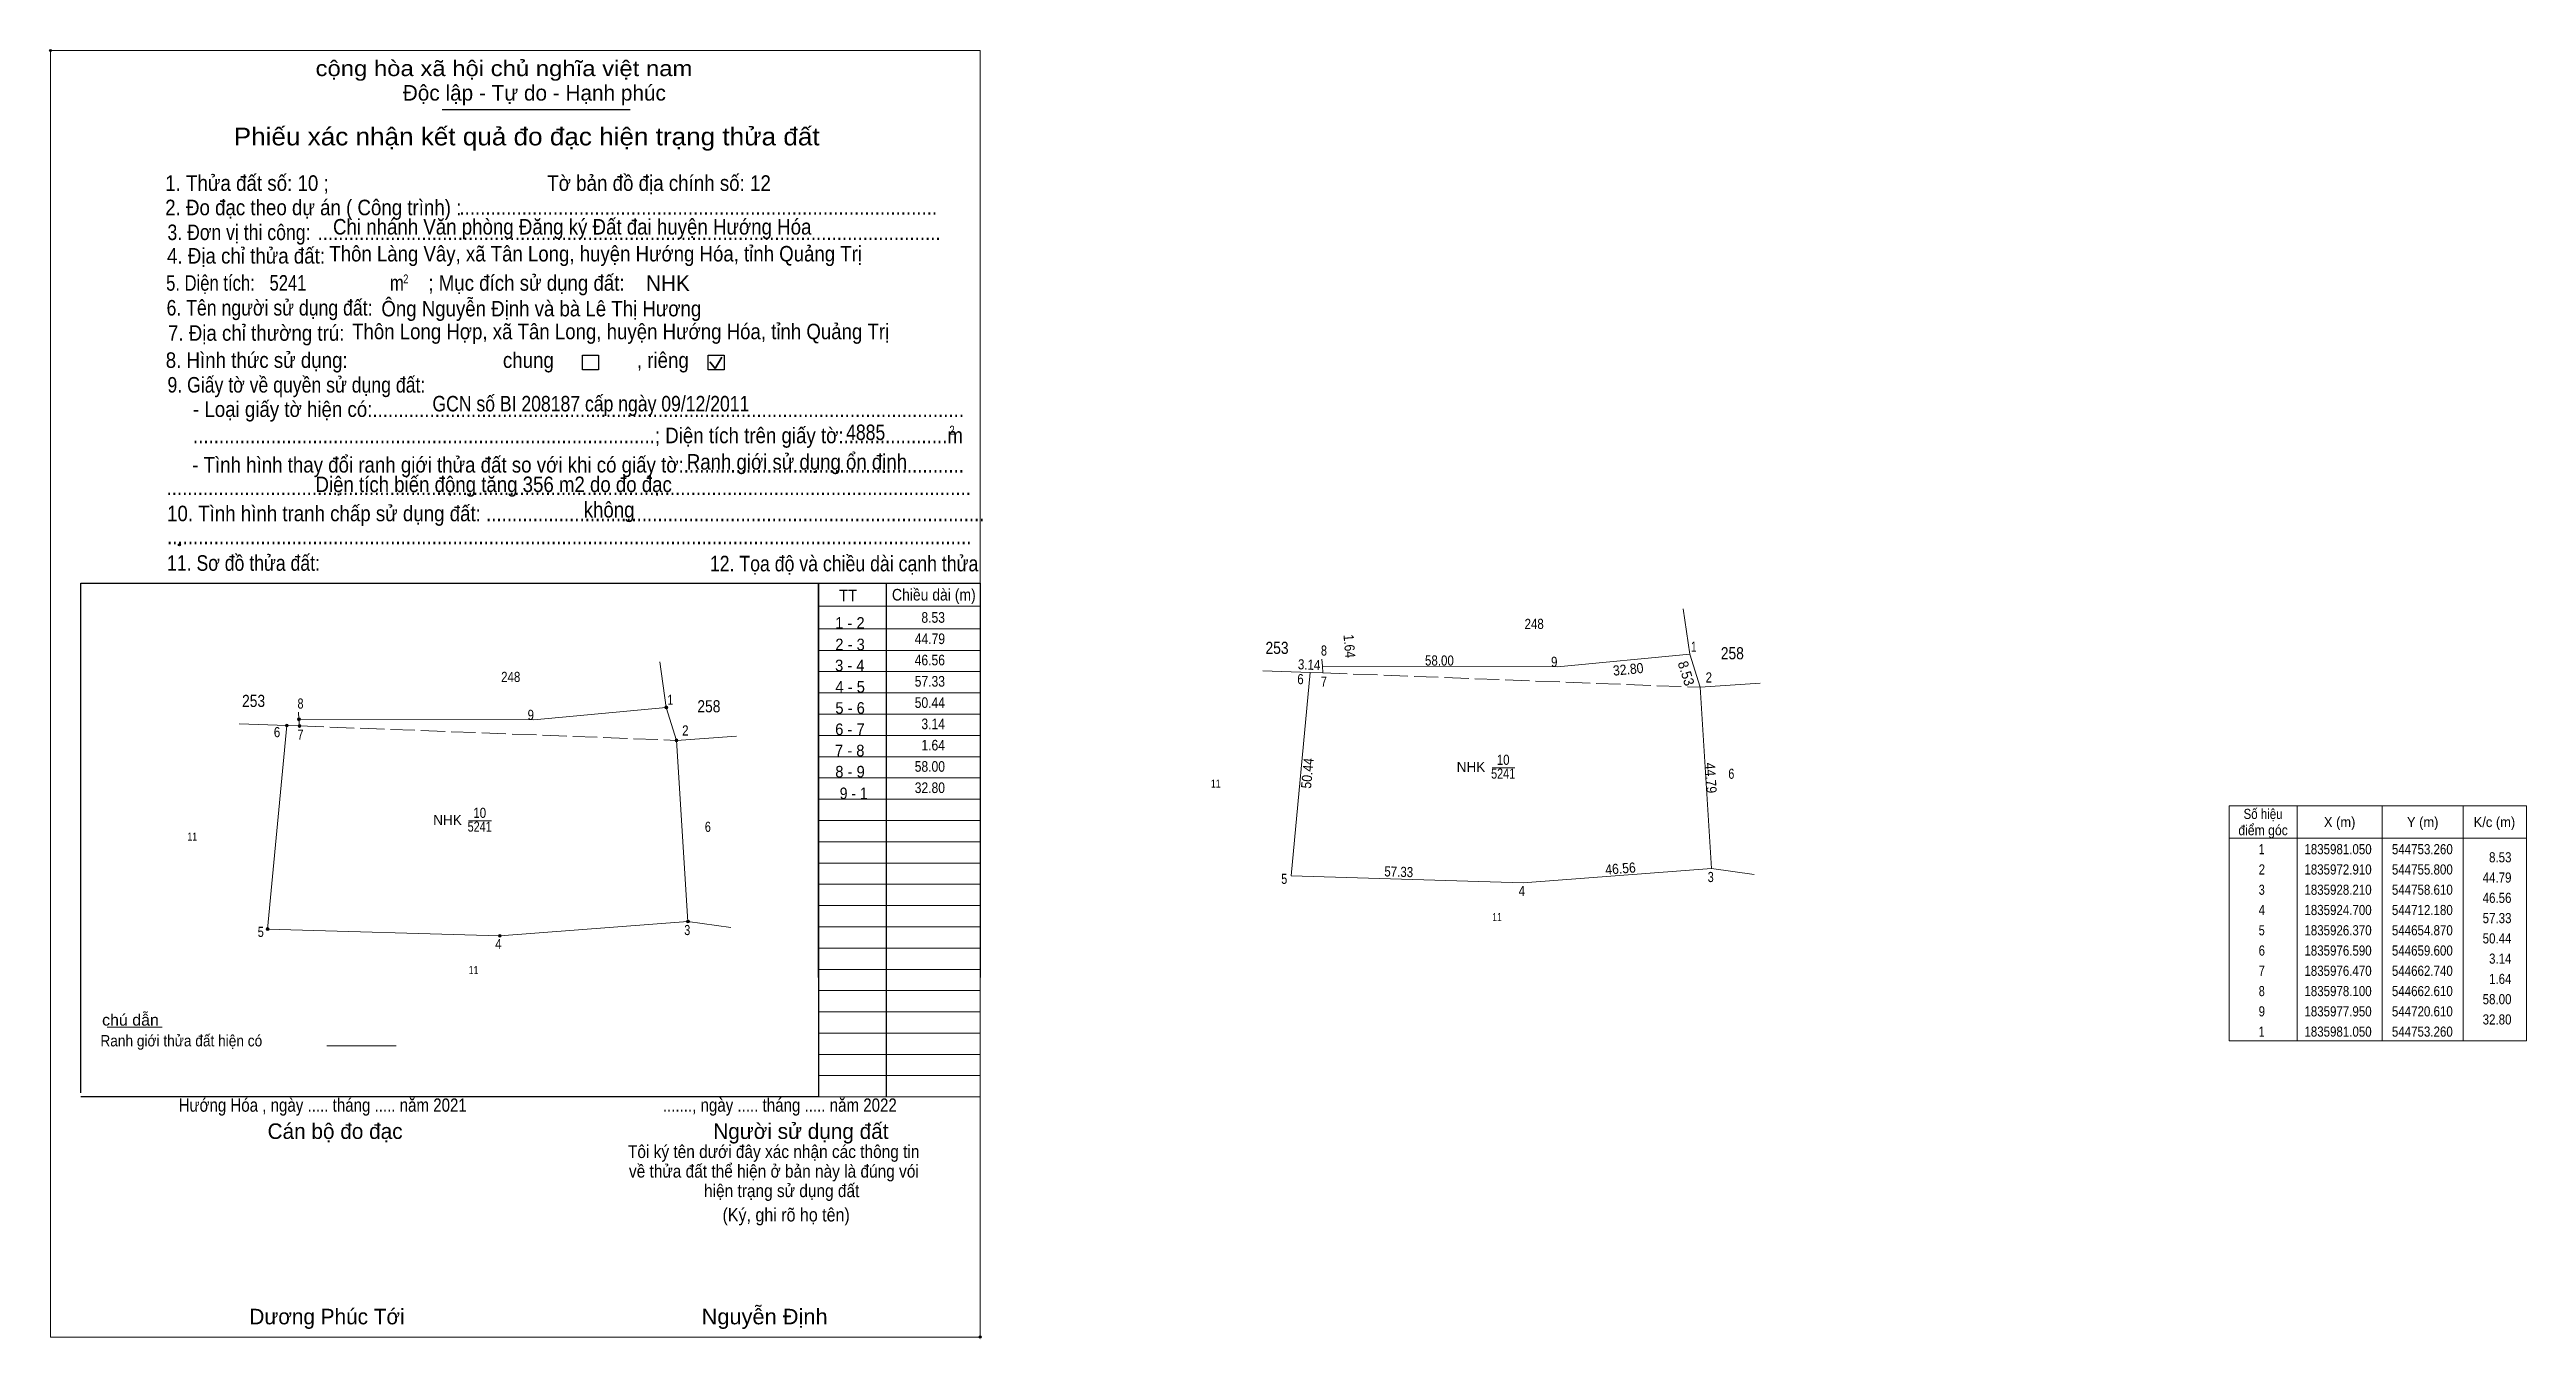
# Model space of a CAD drawing. Header units: metres. Extents: x 544348 to 544960, y 1835812 to 1836130.
import ezdxf
from ezdxf.enums import TextEntityAlignment as Align

# ---------------------------------------------------------------- set-up
doc = ezdxf.new("R2010")
doc.units = ezdxf.units.M
doc.header["$PDMODE"] = 32
doc.header["$PDSIZE"] = 0.5
doc.linetypes.add('LONG_DASHED', pattern=[7.5, 6, -1.5])
for name, color, linetype, lineweight in [('1', 7, 'Continuous', 13), ('10', 7, 'Continuous', 13), ('17', 7, 'Continuous', 13), ('2', 7, 'Continuous', 25), ('30', 7, 'Continuous', 13), ('6', 7, 'Continuous', 13), ('63', 7, 'Continuous', 13)]:
    doc.layers.add(name, color=color, linetype=linetype, lineweight=lineweight)
doc.layers.add('13', color=7, linetype='Continuous')
doc.layers.add('7', color=7, linetype='Continuous')

msp = doc.modelspace()

# ---------------------------------------------------------------- hatches: boundary and pattern name
at = {"layer": '63'}
for points in [[(544501.04, 1835967.97, 1), (544500.34, 1835967.97, 1)], [(544407.38, 1835963.51, 1), (544406.68, 1835963.51, 1)], [(544410.39, 1835965.02, 1), (544409.69, 1835965.02, 1)], [(544410.52, 1835963.39, 1), (544409.82, 1835963.39, 1)], [(544503.58, 1835959.83, 1), (544502.88, 1835959.83, 1)], [(544402.65, 1835913.29, 1), (544401.95, 1835913.29, 1)], [(544506.39, 1835915.13, 1), (544505.69, 1835915.13, 1)], [(544459.96, 1835911.62, 1), (544459.26, 1835911.62, 1)]]:
    msp.add_hatch(color=256, dxfattribs=at).paths.add_polyline_path(points)

# ---------------------------------------------------------------- linework, layer by layer
at = {"layer": '1'}
for points in [[(544753.26, 1835981.05), (544755.8, 1835972.91), (544758.61, 1835928.21), (544712.18, 1835924.7), (544654.87, 1835926.37), (544659.6, 1835976.59), (544662.74, 1835976.47), (544662.61, 1835978.1), (544720.61, 1835977.95)], [(544500.69, 1835967.97), (544503.23, 1835959.83), (544506.04, 1835915.13), (544459.61, 1835911.62), (544402.3, 1835913.29), (544407.03, 1835963.51), (544410.17, 1835963.39), (544410.04, 1835965.02), (544468.04, 1835964.87)]]:
    msp.add_lwpolyline(points, close=True, dxfattribs=at)
at = {"layer": '10'}
for p, q in [((544753.26, 1835981.05), (544751.68, 1835992.31)), ((544753.26, 1835981.05), (544755.8, 1835972.91)), ((544500.69, 1835967.97), (544499.11, 1835979.23)), ((544659.6, 1835976.59), (544647.88, 1835977)), ((544659.6, 1835976.59), (544662.74, 1835976.47)), ((544662.48, 1835979.85), (544662.61, 1835978.1)), ((544662.61, 1835978.1), (544662.74, 1835976.47)), ((544755.8, 1835972.91), (544770.63, 1835973.96)), ((544755.8, 1835972.91), (544758.61, 1835928.21)), ((544407.03, 1835963.51), (544395.31, 1835963.92)), ((544407.03, 1835963.51), (544410.17, 1835963.39)), ((544409.91, 1835966.77), (544410.04, 1835965.02)), ((544410.04, 1835965.02), (544410.17, 1835963.39)), ((544500.69, 1835967.97), (544503.23, 1835959.83)), ((544503.23, 1835959.83), (544518.06, 1835960.88)), ((544503.23, 1835959.83), (544506.04, 1835915.13)), ((544769.16, 1835926.71), (544758.61, 1835928.21)), ((544516.59, 1835913.63), (544506.04, 1835915.13))]:
    msp.add_line(p, q, dxfattribs=at)
at = {"layer": '10', "linetype": 'LONG_DASHED'}
for p, q in [((544662.74, 1835976.47), (544755.8, 1835972.91)), ((544410.17, 1835963.39), (544503.23, 1835959.83))]:
    msp.add_line(p, q, dxfattribs=at)
at = {"layer": '10'}
for points in [[(544662.61, 1835978.1), (544720.61, 1835977.95), (544753.26, 1835981.05)], [(544659.6, 1835976.59), (544654.87, 1835926.37), (544712.18, 1835924.7), (544758.61, 1835928.21)], [(544407.03, 1835963.51), (544402.3, 1835913.29), (544459.61, 1835911.62), (544506.04, 1835915.13)], [(544410.04, 1835965.02), (544468.04, 1835964.87), (544500.69, 1835967.97)]]:
    msp.add_lwpolyline(points, dxfattribs=at)
at = {"layer": '17'}
msp.add_line((544362.72, 1835889.09), (544376.26, 1835889.09), dxfattribs=at)
at = {"layer": '2'}
for p, q in [((544445.38, 1836115.44), (544491.78, 1836115.44)), ((544356.21, 1835998.64), (544538.23, 1835998.64)), ((544356.21, 1835872.9), (544356.21, 1835998.64)), ((544538.23, 1835998.64), (544538.23, 1835871.87)), ((544538.23, 1835871.87), (544356.21, 1835871.87))]:
    msp.add_line(p, q, dxfattribs=at)
at = {"layer": '2', "lineweight": 35}
for p, q in [((544512.78, 1836051.55), (544514.37, 1836054.39)), ((544511.48, 1836053.24), (544512.78, 1836051.55))]:
    msp.add_line(p, q, dxfattribs=at)
at = {"layer": '2', "lineweight": 13}
msp.add_lwpolyline([(544348.74, 1836129.99), (544578.19, 1836129.99), (544578.19, 1835812.64), (544348.74, 1835812.64)], close=True, dxfattribs=at)
at = {"layer": '2'}
for points in [[(544480.02, 1836054.88), (544483.97, 1836054.88), (544483.97, 1836051.21), (544480.02, 1836051.21)], [(544511.03, 1836054.88), (544514.97, 1836054.88), (544514.97, 1836051.21), (544511.03, 1836051.21)]]:
    msp.add_lwpolyline(points, close=True, dxfattribs=at)
for p in [(544348.74, 1836129.99), (544578.18, 1835812.64)]:
    msp.add_point(p, dxfattribs=at)
at = {"layer": '30', "lineweight": 25}
for p, q in [((544538.23, 1835901.33), (544538.23, 1835998.64)), ((544554.92, 1835998.64), (544554.92, 1835871.87))]:
    msp.add_line(p, q, dxfattribs=at)
at = {"layer": '30'}
for p, q in [((544538.23, 1835992.91), (544578.19, 1835992.91)), ((544538.23, 1835987.35), (544578.19, 1835987.35)), ((544538.12, 1835982), (544578.08, 1835982)), ((544538.23, 1835976.79), (544578.19, 1835976.79)), ((544538.23, 1835971.53), (544578.19, 1835971.53)), ((544538.23, 1835966.29), (544578.19, 1835966.29)), ((544538.23, 1835961.04), (544578.19, 1835961.04)), ((544538.23, 1835955.8), (544578.19, 1835955.8)), ((544538.23, 1835950.55), (544578.19, 1835950.55)), ((544538.23, 1835945.31), (544578.19, 1835945.31)), ((544538.23, 1835940.06), (544578.19, 1835940.06)), ((544538.23, 1835934.81), (544578.19, 1835934.81)), ((544538.23, 1835929.57), (544578.19, 1835929.57)), ((544538.23, 1835924.32), (544578.19, 1835924.32)), ((544538.23, 1835919.08), (544578.19, 1835919.08)), ((544538.23, 1835913.83), (544578.19, 1835913.83)), ((544538.23, 1835908.59), (544578.19, 1835908.59)), ((544538.23, 1835903.34), (544578.19, 1835903.34)), ((544538.23, 1835898.1), (544578.19, 1835898.1)), ((544538.23, 1835892.85), (544578.19, 1835892.85)), ((544538.23, 1835892.83), (544578.19, 1835892.83)), ((544538.23, 1835887.61), (544578.19, 1835887.61)), ((544538.23, 1835882.36), (544578.19, 1835882.36)), ((544538.23, 1835877.12), (544578.19, 1835877.12)), ((544538.23, 1835871.87), (544578.19, 1835871.87))]:
    msp.add_line(p, q, dxfattribs=at)
at = {"layer": '30', "lineweight": 25}
msp.add_lwpolyline([(544538.23, 1835998.64), (544578.19, 1835998.64), (544578.19, 1835901.33)], dxfattribs=at)
at = {"layer": '6'}
msp.add_line((544416.96, 1835884.51), (544434.06, 1835884.51), dxfattribs=at)
at = {"layer": '63'}
for p, q in [((544704.47, 1835953.07), (544710.1, 1835953.07)), ((544451.9, 1835939.99), (544457.53, 1835939.99)), ((544903.15, 1835943.68), (544903.15, 1835885.68)), ((544924.15, 1835943.68), (544924.15, 1835885.68)), ((544944.15, 1835943.68), (544944.15, 1835885.68)), ((544886.35, 1835935.68), (544959.75, 1835935.68))]:
    msp.add_line(p, q, dxfattribs=at)
msp.add_lwpolyline([(544886.35, 1835943.68), (544959.75, 1835943.68), (544959.75, 1835885.68), (544886.35, 1835885.68)], close=True, dxfattribs=at)
for centre in [(544500.69, 1835967.97), (544407.03, 1835963.51), (544410.04, 1835965.02), (544410.17, 1835963.39), (544503.23, 1835959.83), (544402.3, 1835913.29), (544506.04, 1835915.13), (544459.61, 1835911.62)]:
    msp.add_circle(centre, 0.35, dxfattribs=at)
at = {"layer": '7'}
msp.add_point((544380.53, 1836008.08), dxfattribs=at)

# ---------------------------------------------------------------- texts
at = {"layer": '1'}
for s, width, p in [('10', 0.85, (544707.215, 1835953.78)), ('5241', 0.8, (544707.215, 1835950.38)), ('5241', 0.8, (544454.645, 1835937.3)), ('10', 0.85, (544454.645, 1835940.7))]:
    msp.add_text(s, height=2.5, dxfattribs=dict(at, width=width)).set_placement(p, align=Align.CENTER)
for p in [(544699.28, 1835952.02), (544446.71, 1835938.94)]:
    msp.add_text('NHK', height=2.5, dxfattribs=at).set_placement(p, align=Align.CENTER)
at = {"layer": '10'}
for s, height, width, p in [('1 - 2', 2.862, 0.95, (544546, 1835987.36)), ('2 - 3', 2.862, 0.95, (544546.04, 1835982.05)), ('3 - 4', 2.862, 0.95, (544545.985, 1835976.87)), ('4 - 5', 2.862, 0.95, (544546.07, 1835971.59)), ('5 - 6', 2.862, 0.95, (544546.055, 1835966.38)), ('6 - 7', 2.862, 0.95, (544546.015, 1835961.13)), ('7 - 8', 2.862, 0.95, (544545.96, 1835955.89)), ('8 - 9', 2.862, 0.95, (544546.035, 1835950.67)), ('11', 2, 0.8, (544636.295, 1835948.17)), ('9 - 1', 2.86, 0.9, (544546.945, 1835945.33)), ('11', 2, 0.8, (544383.725, 1835935.09)), ('11', 2, 0.8, (544705.705, 1835915.25)), ('11', 2, 0.8, (544453.135, 1835902.17))]:
    msp.add_text(s, height=height, dxfattribs=dict(at, width=width)).set_placement(p, align=Align.CENTER)
at = {"layer": '13'}
for s, height, width, p in [('248', 2.5, 0.85, (544714.87, 1835987.31)), ('253', 3, 0.85, (544651.415, 1835981.14)), ('258', 3, 0.85, (544763.775, 1835979.82)), ('248', 2.5, 0.85, (544462.3, 1835974.23)), ('253', 3, 0.85, (544398.845, 1835968.06)), ('258', 3, 0.85, (544511.205, 1835966.74)), ('6', 2.5, 0.8, (544763.525, 1835950.34)), ('6', 2.5, 0.8, (544510.955, 1835937.26))]:
    msp.add_text(s, height=height, dxfattribs=dict(at, width=width)).set_placement(p, align=Align.CENTER)
at = {"layer": '2'}
for s, height, width, p in [('cộng hòa xã hội chủ nghĩa việt nam', 3.83, 1.15, (544414.14, 1836123.69)), ('1. Thửa đất số: 10 ;                                          Tờ bản đồ địa chính số: 12', 3.84, 0.9, (544377.04, 1836095.38)), ('2. Đo đạc theo dự án ( Công trình) : ', 3.832, 0.9, (544377.04, 1836089.37)), ('3. Đơn vị thi công:', 3.832, 0.85, (544377.59, 1836083.25)), ('Chi nhánh Văn phòng Đăng ký Đất đai huyện Hướng Hóa', 3.829, 0.9, (544418.45, 1836084.61)), ('............................................................................................', 3.832, 0.9, (544449.64, 1836089.5)), ('4. Địa chỉ thửa đất:', 3.832, 0.9, (544377.49, 1836077.44)), ('........................................................................................................................', 3.832, 0.9, (544414.63, 1836083.25)), ('Thôn Làng Vây, xã Tân Long, huyện Hướng Hóa, tỉnh Quảng Trị', 3.816, 0.9, (544417.54, 1836077.97)), ('5. Diện tích:', 3.832, 0.8, (544377.26, 1836070.75)), ('5241', 3.82, 0.8, (544402.78, 1836070.78)), ('m', 3.83, 0.8, (544432.49, 1836070.75)), ('2', 2.188, 0.8, (544435.76, 1836072.57)), ('; Mục đích sử dụng đất:', 3.83, 0.9, (544441.97, 1836070.75)), ('6. Tên người sử dụng đất:', 3.832, 0.85, (544377.37, 1836064.63)), ('Ông Nguyễn Định và bà Lê Thị Hương', 3.82, 0.9, (544430.39, 1836064.42)), ('7. Địa chỉ thường trú:', 3.832, 0.9, (544377.72, 1836058.4)), ('Thôn Long Hợp, xã Tân Long, huyện Hướng Hóa, tỉnh Quảng Trị', 3.82, 0.9, (544423.16, 1836058.78)), ('8. Hình thức sử dụng:', 3.832, 0.9, (544377.17, 1836051.71)), ('chung                , riêng', 3.83, 0.9, (544460.38, 1836051.71)), ('9. Giấy tờ về quyền sử dụng đất:', 3.832, 0.85, (544377.59, 1836045.62)), ('     - Loại giấy tờ hiện có:..................................................................................................................', 3.83, 0.9, (544377.49, 1836039.61)), ('GCN số BI 208187 cấp ngày 09/12/2011', 3.82, 0.85, (544442.98, 1836040.98)), ('     .........................................................................................; Diện tích trên giấy tờ:....................m', 3.83, 0.9, (544377.49, 1836033.13)), ('4885', 3.82, 0.85, (544545.07, 1836033.91)), ('2', 2.188, 0.8, (544570.57, 1836035.27)), ('     - Tình hình thay đổi ranh giới thửa đất so với khi có giấy tờ:......................................................', 3.83, 0.9, (544377.29, 1836025.9)), ('Ranh giới sử dụng ổn định', 3.816, 0.9, (544505.77, 1836026.62)), ('Diện tích biến động tăng 356 m2 do đo đạc', 3.82, 0.9, (544414.13, 1836021.07)), ('...........................................................................................................................................................', 3.83, 0.9, (544377.37, 1836020.35)), ('10. Tình hình tranh chấp sử dụng đất: ................................................................................................', 3.832, 0.9, (544377.49, 1836013.88)), ('không', 3.83, 0.9, (544480.3, 1836014.8)), ('11. Sơ đồ thửa đất:', 3.832, 0.85, (544377.49, 1836001.66)), ('...........................................................................................................................................................', 3.83, 0.9, (544377.49, 1836008.21)), ('12. Tọa độ và chiều dài cạnh thửa', 3.839, 0.85, (544511.45, 1836001.52)), ('Hướng Hóa , ngày ..... tháng ..... năm 2021', 3.273, 0.85, (544380.34, 1835868.22)), ('......., ngày ..... tháng ..... năm 2022', 3.276, 0.85, (544499.83, 1835868.22)), ('(Ký, ghi rõ họ tên)', 3.283, 0.9, (544514.57, 1835841.15)), ('Nguyễn Định', 3.83, 1.05, (544509.41, 1835815.77))]:
    msp.add_text(s, height=height, dxfattribs=dict(at, width=width)).set_placement(p)
for s, height, p in [('Độc lập - Tự do - Hạnh phúc', 3.83, (544435.67, 1836117.65)), ('NHK', 3.82, (544495.69, 1836070.71)), ('Cán bộ đo đạc', 3.83, (544402.3, 1835861.5)), ('Người sử dụng đất', 3.83, (544512.29, 1835861.5)), ('Dương Phúc Tới', 3.828, (544397.82, 1835815.77))]:
    msp.add_text(s, height=height, dxfattribs=at).set_placement(p)
for s, height, width, p in [('Phiếu xác nhận kết quả đo đạc hiện trạng thửa đất', 4.376, 1.1, (544466.24, 1836106.6)), ('Tôi ký tên dưới đây xác nhận các thông tin', 3.164, 0.9, (544527.2, 1835856.8)), ('về thửa đất thể hiện ở bản này là đúng vói', 3.164, 0.9, (544527.245, 1835851.97)), ('hiện trạng sử dụng đất', 3.164, 0.9, (544529.175, 1835847.15))]:
    msp.add_text(s, height=height, dxfattribs=dict(at, width=width)).set_placement(p, align=Align.CENTER)
msp.add_text('.', height=1.094, dxfattribs=at).set_placement((544578.152, 1835812.04), align=Align.CENTER)
at = {"layer": '30'}
for s, height, width, p in [('TT', 2.853, 0.95, (544543.34, 1835994.16)), ('Chiều dài (m)', 2.862, 0.9, (544556.38, 1835994.32))]:
    msp.add_text(s, height=height, dxfattribs=dict(at, width=width)).set_placement(p)
at = {"layer": '6'}
for s, width, p in [('chú dẫn', 1.05, (544361.46, 1835889.46)), ('Ranh giới thửa đất hiện có ', 0.9, (544361.04, 1835884.33))]:
    msp.add_text(s, height=2.804, dxfattribs=dict(at, width=width)).set_placement(p)
at = {"layer": '63'}
for s, height, width, p in [('8.53', 2.625, 0.85, (544569.46, 1835988.83)), ('46.56', 2.625, 0.85, (544569.46, 1835978.33)), ('44.79', 2.625, 0.85, (544569.48, 1835983.58)), (' 8', 2.5, 0.8, (544663.74, 1835980.74)), (' 1', 2.5, 0.75, (544754.96, 1835981.68)), ('57.33', 2.625, 0.85, (544569.47, 1835973.08)), (' 6', 2.5, 0.85, (544657.99, 1835973.69)), (' 7', 2.5, 0.8, (544663.72, 1835973.04)), (' 9', 2.5, 0.85, (544720.61, 1835977.95)), (' 2', 2.5, 0.85, (544758.76, 1835974.1)), (' 8', 2.5, 0.8, (544411.17, 1835967.66)), (' 1', 2.5, 0.75, (544502.39, 1835968.6)), ('50.44', 2.625, 0.85, (544569.47, 1835967.83)), (' 6', 2.5, 0.85, (544405.42, 1835960.61)), (' 7', 2.5, 0.8, (544411.15, 1835959.96)), (' 9', 2.5, 0.85, (544468.04, 1835964.87)), (' 2', 2.5, 0.85, (544506.19, 1835961.02)), ('3.14', 2.625, 0.85, (544569.46, 1835962.58)), ('1.64', 2.625, 0.85, (544569.46, 1835957.33)), ('58.00', 2.625, 0.85, (544569.47, 1835952.08)), ('32.80', 2.625, 0.85, (544569.47, 1835946.83)), ('8.53', 2.5, 0.85, (544956.05, 1835929.73)), (' 5', 2.5, 0.8, (544653.93, 1835924.42)), (' 3', 2.5, 0.8, (544759.18, 1835924.87)), ('44.79', 2.5, 0.85, (544956.05, 1835924.73)), (' 4', 2.5, 0.85, (544712.62, 1835921.43)), ('46.56', 2.5, 0.85, (544956.05, 1835919.73)), (' 5', 2.5, 0.8, (544401.36, 1835911.34)), (' 3', 2.5, 0.8, (544506.61, 1835911.79)), ('57.33', 2.5, 0.85, (544956.05, 1835914.73)), (' 4', 2.5, 0.85, (544460.05, 1835908.35)), ('50.44', 2.5, 0.85, (544956.05, 1835909.73)), ('3.14', 2.5, 0.85, (544956.05, 1835904.73)), ('1.64', 2.5, 0.85, (544956.05, 1835899.73)), ('58.00', 2.5, 0.85, (544956.05, 1835894.73)), ('32.80', 2.5, 0.85, (544956.05, 1835889.73))]:
    msp.add_text(s, height=height, dxfattribs=dict(at, width=width)).set_placement(p, align=Align.RIGHT)
for s, rotation, width, p in [('1.64', 274.56, 0.9, (544668.042, 1835982.964)), ('58.00', 359.852, 0.85, (544691.482, 1835978.281)), ('3.14', 357.811, 0.85, (544659.287, 1835977.251)), ('32.80', 5.424, 0.9, (544738.192, 1835976.124)), ('8.53', 287.33, 0.95, (544751.185, 1835975.982)), ('50.44', 84.619, 0.9, (544660.151, 1835951.598)), ('44.79', 273.597, 0.9, (544757.211, 1835950.478)), ('57.33', 358.331, 0.85, (544681.419, 1835926.165)), ('46.56', 4.323, 0.9, (544736.261, 1835926.971))]:
    msp.add_text(s, height=2.5, rotation=rotation, dxfattribs=dict(at, width=width)).set_placement(p, align=Align.CENTER)
for s, width, p in [('điểm góc', 0.9, (544894.75, 1835936.43)), ('Số hiệu', 0.85, (544894.75, 1835940.43)), ('X (m)', 0.95, (544913.65, 1835938.43)), ('Y (m)', 0.95, (544934.145, 1835938.43)), ('K/c (m)', 0.95, (544951.85, 1835938.43)), (' 1', 0.75, (544894.045, 1835931.73)), ('1835981.050', 0.85, (544913.25, 1835931.73)), ('544753.260', 0.85, (544934.055, 1835931.73)), (' 2', 0.85, (544894.05, 1835926.73)), ('1835972.910', 0.85, (544913.25, 1835926.73)), ('544755.800', 0.85, (544934.055, 1835926.73)), (' 3', 0.8, (544894.05, 1835921.73)), ('1835928.210', 0.85, (544913.25, 1835921.73)), ('544758.610', 0.85, (544934.055, 1835921.73)), (' 4', 0.85, (544894.045, 1835916.73)), (' 5', 0.8, (544894.05, 1835911.73)), ('1835924.700', 0.85, (544913.25, 1835916.73)), ('1835926.370', 0.85, (544913.25, 1835911.73)), ('544712.180', 0.85, (544934.055, 1835916.73)), ('544654.870', 0.85, (544934.055, 1835911.73)), (' 6', 0.85, (544894.05, 1835906.73)), ('1835976.590', 0.85, (544913.25, 1835906.73)), ('544659.600', 0.85, (544934.055, 1835906.73)), (' 7', 0.8, (544894.05, 1835901.73)), ('1835976.470', 0.85, (544913.25, 1835901.73)), ('544662.740', 0.85, (544934.055, 1835901.73)), (' 8', 0.8, (544894.05, 1835896.73)), ('1835978.100', 0.85, (544913.25, 1835896.73)), ('544662.610', 0.85, (544934.055, 1835896.73)), (' 9', 0.85, (544894.045, 1835891.73)), (' 1', 0.75, (544894.045, 1835886.73)), ('1835977.950', 0.85, (544913.25, 1835891.73)), ('1835981.050', 0.85, (544913.25, 1835886.73)), ('544720.610', 0.85, (544934.055, 1835891.73)), ('544753.260', 0.85, (544934.055, 1835886.73))]:
    msp.add_text(s, height=2.5, dxfattribs=dict(at, width=width)).set_placement(p, align=Align.CENTER)

doc.saveas('drawing.dxf')
